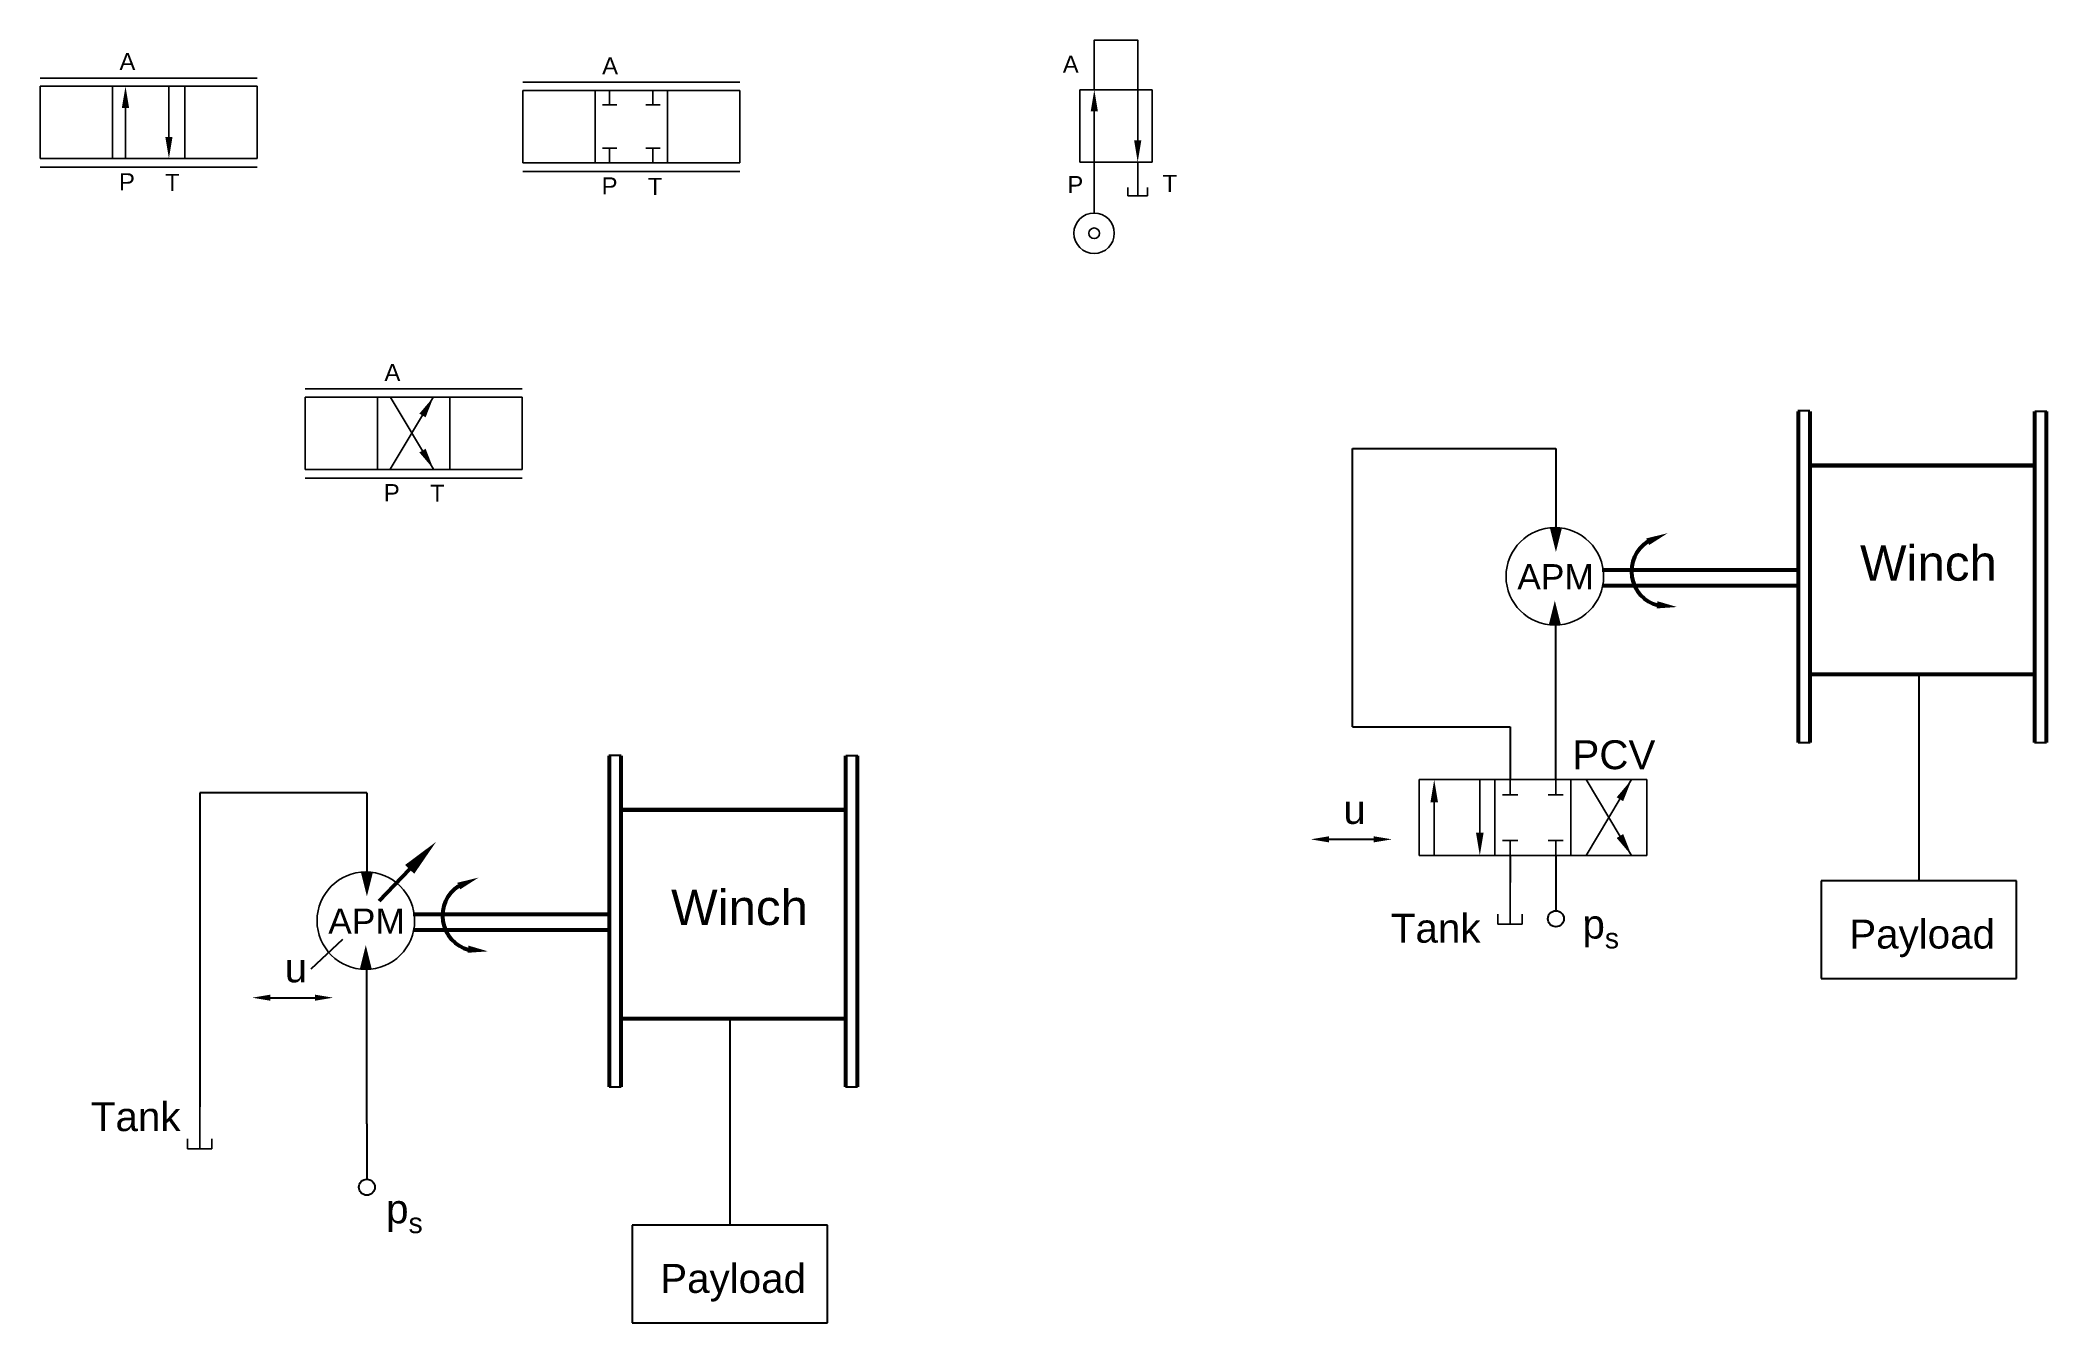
# Model space of a CAD drawing. Header units: millimetres. Extents: x 3346.3 to 3366.9, y 1338.9 to 1352.
import ezdxf

# ---------------------------------------------------------------- set-up
doc = ezdxf.new("R2010")
doc.units = ezdxf.units.MM
doc.styles.get("Standard").update_dxf_attribs({"font": 'arial.ttf'})

msp = doc.modelspace()

# ---------------------------------------------------------------- hatches: boundary and pattern name
h = msp.add_hatch()
h.set_pattern_fill('ANGLE', color=256)
h.set_pattern_definition([(0, (0, 0), (0, 6.985), [5.08, -1.905]), (90, (0, 0), (-6.985, 4e-16), [5.08, -1.905])])
h.paths.add_polyline_path([(3357.097, 1350.039, 1), (3357.207, 1350.039, 1)])

# ---------------------------------------------------------------- linework, layer by layer
for p, q in [((3346.349, 1351.629), (3348.572, 1351.629)), ((3346.349, 1351.546), (3346.349, 1350.805)), ((3347.09, 1351.546), (3346.349, 1351.546)), ((3347.09, 1351.546), (3347.09, 1350.805)), ((3347.831, 1351.546), (3347.09, 1351.546)), ((3347.09, 1350.805), (3347.09, 1351.546)), ((3347.831, 1350.805), (3347.831, 1351.546)), ((3347.831, 1351.546), (3347.831, 1350.805)), ((3348.572, 1351.546), (3347.831, 1351.546)), ((3347.831, 1350.805), (3347.831, 1351.546)), ((3348.572, 1350.805), (3348.572, 1351.546)), ((3351.296, 1351.587), (3353.52, 1351.587)), ((3351.296, 1351.503), (3351.296, 1350.762)), ((3352.038, 1351.503), (3351.296, 1351.503)), ((3352.038, 1351.503), (3352.038, 1350.762)), ((3352.779, 1351.503), (3352.038, 1351.503)), ((3352.038, 1350.762), (3352.038, 1351.503)), ((3352.779, 1350.762), (3352.779, 1351.503)), ((3352.779, 1351.503), (3352.779, 1350.762)), ((3353.52, 1351.503), (3352.779, 1351.503)), ((3352.779, 1350.762), (3352.779, 1351.503)), ((3353.52, 1350.762), (3353.52, 1351.503)), ((3357.005, 1351.509), (3357.005, 1350.768)), ((3357.746, 1351.509), (3357.005, 1351.509)), ((3357.746, 1351.509), (3357.746, 1350.768)), ((3357.746, 1350.768), (3357.746, 1351.509)), ((3346.349, 1350.805), (3347.09, 1350.805)), ((3346.349, 1350.716), (3348.572, 1350.716)), ((3347.09, 1350.805), (3347.831, 1350.805)), ((3347.831, 1350.805), (3348.572, 1350.805)), ((3351.296, 1350.762), (3352.038, 1350.762)), ((3351.296, 1350.673), (3353.52, 1350.673)), ((3352.038, 1350.762), (3352.779, 1350.762)), ((3352.779, 1350.762), (3353.52, 1350.762)), ((3357.005, 1350.768), (3357.746, 1350.768)), ((3357.153, 1350.768), (3357.153, 1350.247)), ((3357.598, 1350.768), (3357.598, 1350.424)), ((3357.498, 1350.424), (3357.498, 1350.507)), ((3357.598, 1350.424), (3357.498, 1350.424)), ((3357.598, 1350.424), (3357.698, 1350.424)), ((3357.698, 1350.424), (3357.698, 1350.507)), ((3349.065, 1348.443), (3351.288, 1348.443)), ((3349.065, 1348.36), (3349.065, 1347.619)), ((3349.806, 1348.36), (3349.065, 1348.36)), ((3349.806, 1348.36), (3349.806, 1347.619)), ((3350.547, 1348.36), (3349.806, 1348.36)), ((3349.806, 1347.619), (3349.806, 1348.36)), ((3349.938, 1347.621), (3350.382, 1348.362)), ((3349.938, 1348.362), (3350.382, 1347.621)), ((3350.547, 1347.619), (3350.547, 1348.36)), ((3350.547, 1348.36), (3350.547, 1347.619)), ((3351.288, 1348.36), (3350.547, 1348.36)), ((3350.547, 1347.619), (3350.547, 1348.36)), ((3351.288, 1347.619), (3351.288, 1348.36)), ((3349.065, 1347.619), (3349.806, 1347.619)), ((3349.065, 1347.53), (3351.288, 1347.53)), ((3349.806, 1347.619), (3350.547, 1347.619)), ((3350.547, 1347.619), (3351.288, 1347.619)), ((3360.481, 1344.44), (3360.481, 1343.661)), ((3361.259, 1344.44), (3360.481, 1344.44)), ((3361.259, 1344.44), (3361.259, 1343.661)), ((3362.037, 1344.44), (3361.259, 1344.44)), ((3361.259, 1343.661), (3361.259, 1344.44)), ((3362.037, 1343.661), (3362.037, 1344.44)), ((3362.037, 1344.44), (3362.037, 1343.661)), ((3362.816, 1344.44), (3362.037, 1344.44)), ((3362.037, 1343.661), (3362.037, 1344.44)), ((3362.193, 1343.661), (3362.66, 1344.44)), ((3362.193, 1344.44), (3362.66, 1343.661)), ((3362.816, 1343.661), (3362.816, 1344.44)), ((3360.481, 1343.661), (3361.259, 1343.661)), ((3361.259, 1343.661), (3362.037, 1343.661)), ((3362.037, 1343.661), (3362.816, 1343.661)), ((3361.415, 1343.387), (3361.415, 1342.959)), ((3361.29, 1342.959), (3361.29, 1343.061)), ((3361.539, 1342.959), (3361.539, 1343.061)), ((3361.415, 1342.959), (3361.29, 1342.959)), ((3361.415, 1342.959), (3361.539, 1342.959)), ((3347.986, 1341.084), (3347.986, 1340.656)), ((3347.861, 1340.656), (3347.861, 1340.759)), ((3348.11, 1340.656), (3348.11, 1340.759)), ((3347.986, 1340.656), (3347.861, 1340.656)), ((3347.986, 1340.656), (3348.11, 1340.656))]:
    msp.add_line(p, q)
at = {"lineweight": 30}
for p, q in [((3364.365, 1348.221), (3364.488, 1348.221)), ((3366.792, 1348.217), (3366.916, 1348.217)), ((3359.801, 1344.98), (3359.801, 1347.834)), ((3359.801, 1347.834), (3361.882, 1347.834)), ((3361.882, 1347.834), (3361.882, 1347.023)), ((3361.882, 1344.44), (3361.882, 1346.023)), ((3365.603, 1345.525), (3365.603, 1343.402)), ((3359.801, 1344.98), (3361.416, 1344.98)), ((3361.416, 1344.98), (3361.416, 1344.44)), ((3352.179, 1344.692), (3352.303, 1344.692)), ((3354.606, 1344.688), (3354.73, 1344.688)), ((3364.366, 1344.821), (3364.489, 1344.821)), ((3366.789, 1344.819), (3366.913, 1344.819)), ((3349.696, 1344.305), (3347.986, 1344.305)), ((3347.986, 1344.305), (3347.986, 1341.359)), ((3349.696, 1344.305), (3349.696, 1343.494)), ((3359.559, 1343.828), (3360.016, 1343.828)), ((3361.415, 1343.661), (3361.415, 1343.387)), ((3361.882, 1343.661), (3361.882, 1343.096)), ((3365.603, 1343.402), (3364.603, 1343.402)), ((3364.603, 1343.402), (3364.603, 1342.402)), ((3366.603, 1343.402), (3365.603, 1343.402)), ((3366.603, 1342.402), (3366.603, 1343.402)), ((3349.447, 1342.801), (3349.124, 1342.497)), ((3349.696, 1340.911), (3349.696, 1342.494)), ((3364.603, 1342.402), (3365.603, 1342.402)), ((3365.603, 1342.402), (3366.603, 1342.402)), ((3348.709, 1342.205), (3349.166, 1342.205)), ((3353.417, 1341.995), (3353.417, 1339.873)), ((3347.986, 1341.359), (3347.986, 1341.085)), ((3352.18, 1341.292), (3352.303, 1341.292)), ((3354.603, 1341.29), (3354.727, 1341.29)), ((3349.696, 1340.911), (3349.696, 1340.345)), ((3353.417, 1339.873), (3352.417, 1339.873)), ((3352.417, 1339.873), (3352.417, 1338.873)), ((3354.417, 1339.873), (3353.417, 1339.873)), ((3354.417, 1338.873), (3354.417, 1339.873)), ((3352.417, 1338.873), (3353.417, 1338.873)), ((3353.417, 1338.873), (3354.417, 1338.873))]:
    msp.add_line(p, q, dxfattribs=at)
at = {"lineweight": 60}
for p, q in [((3364.366, 1348.213), (3364.366, 1344.821)), ((3364.489, 1344.819), (3364.489, 1348.213)), ((3366.789, 1348.213), (3366.789, 1344.819)), ((3366.913, 1344.819), (3366.913, 1348.213)), ((3364.486, 1347.66), (3366.789, 1347.66)), ((3366.789, 1347.66), (3364.494, 1347.66)), ((3362.357, 1346.591), (3364.352, 1346.591)), ((3362.357, 1346.428), (3364.352, 1346.428)), ((3364.494, 1345.522), (3366.781, 1345.522)), ((3352.18, 1344.684), (3352.18, 1341.292)), ((3352.303, 1341.29), (3352.303, 1344.684)), ((3354.603, 1344.684), (3354.603, 1341.29)), ((3354.727, 1341.29), (3354.727, 1344.684)), ((3352.3, 1344.131), (3354.603, 1344.131)), ((3354.603, 1344.131), (3352.308, 1344.131)), ((3350.171, 1343.062), (3352.166, 1343.062)), ((3350.171, 1342.899), (3352.166, 1342.899)), ((3352.308, 1341.993), (3354.595, 1341.993))]:
    msp.add_line(p, q, dxfattribs=at)
for points in [[(3357.153, 1351.509), (3357.153, 1352.018), (3357.598, 1352.018), (3357.598, 1351.509)], [(3347.669, 1351.027), (3347.669, 1351.546)], [(3352.186, 1351.503), (3352.186, 1351.355)], [(3352.63, 1351.503), (3352.63, 1351.355)], [(3357.598, 1350.991), (3357.598, 1351.509)], [(3347.224, 1351.324), (3347.224, 1350.805)], [(3352.112, 1351.355), (3352.26, 1351.355)], [(3352.556, 1351.355), (3352.705, 1351.355)], [(3357.153, 1351.287), (3357.153, 1350.768)], [(3352.112, 1350.91), (3352.26, 1350.91)], [(3352.186, 1350.762), (3352.186, 1350.91)], [(3352.556, 1350.91), (3352.705, 1350.91)], [(3352.63, 1350.762), (3352.63, 1350.91)], [(3361.104, 1343.895), (3361.104, 1344.44)], [(3361.416, 1344.438), (3361.416, 1344.283)], [(3361.882, 1344.44), (3361.882, 1344.284)], [(3361.337, 1344.284), (3361.493, 1344.284)], [(3361.804, 1344.284), (3361.96, 1344.284)], [(3360.637, 1344.206), (3360.637, 1343.661)], [(3361.337, 1343.817), (3361.493, 1343.817)], [(3361.415, 1343.661), (3361.415, 1343.817)], [(3361.804, 1343.817), (3361.96, 1343.817)], [(3361.882, 1343.661), (3361.882, 1343.817)]]:
    msp.add_lwpolyline(points)
for points in [[(3347.224, 1351.546, 0, 0.0741, 0), (3347.224, 1351.324, 0.0741, 0.0741, 0)], [(3357.153, 1351.509, 0, 0.0741, 0), (3357.153, 1351.287, 0.0741, 0.0741, 0)], [(3347.669, 1350.805, 0, 0.0741, 0), (3347.669, 1351.027, 0.0741, 0.0741, 0)], [(3357.598, 1350.768, 0, 0.0741, 0), (3357.598, 1350.991, 0.0741, 0.0741, 0)], [(3350.382, 1348.362, 0, 0.0741, 0), (3350.268, 1348.172, 0.0741, 0.0741, 0)], [(3350.382, 1347.621, 0, 0.0741, 0), (3350.268, 1347.812, 0.0741, 0.0741, 0)], [(3361.884, 1346.773, 0, 0.125, 0), (3361.884, 1347.023, 0.125, 0.125, 0)], [(3361.873, 1346.273, 0, 0.125, 0), (3361.873, 1346.023, 0.125, 0.125, 0)], [(3360.637, 1344.44, 0, 0.0778, 0), (3360.637, 1344.206, 0.0778, 0.0778, 0)], [(3362.66, 1344.44, 0, 0.0778, 0), (3362.54, 1344.239, 0.0778, 0.0778, 0)], [(3359.372, 1343.828, 0, 0.0625, 0), (3359.559, 1343.828, 0.0625, 0.0625, 0)], [(3360.204, 1343.828, 0, 0.0625, 0), (3360.016, 1343.828, 0.0625, 0.0625, 0)], [(3361.104, 1343.661, 0, 0.0778, 0), (3361.104, 1343.895, 0.0778, 0.0778, 0)], [(3362.66, 1343.661, 0, 0.0778, 0), (3362.54, 1343.862, 0.0778, 0.0778, 0)], [(3349.698, 1343.244, 0, 0.125, 0), (3349.698, 1343.494, 0.125, 0.125, 0)], [(3349.687, 1342.744, 0, 0.125, 0), (3349.687, 1342.494, 0.125, 0.125, 0)], [(3348.521, 1342.205, 0, 0.0625, 0), (3348.709, 1342.205, 0.0625, 0.0625, 0)], [(3349.353, 1342.205, 0, 0.0625, 0), (3349.166, 1342.205, 0.0625, 0.0625, 0)]]:
    msp.add_lwpolyline(points, format="xyseb")
for points in [[(3363.029, 1346.965, 0, 0.074, 0), (3362.825, 1346.878, 0.074, 0.074, 0)], [(3363.125, 1346.209, 0, 0.074, 0), (3362.921, 1346.231, 0.074, 0.074, 0)], [(3350.407, 1343.802, 0, 0.13, 0), (3350.136, 1343.52, 0.13, 0.13, 0)], [(3350.843, 1343.436, 0, 0.074, 0), (3350.639, 1343.349, 0.074, 0.074, 0)], [(3350.939, 1342.68, 0, 0.074, 0), (3350.735, 1342.702, 0.074, 0.074, 0)]]:
    msp.add_lwpolyline(points, format="xyseb", dxfattribs=at)
msp.add_lwpolyline([(3350.136, 1343.52), (3349.823, 1343.193)], dxfattribs=at)
for centre, radius in [((3357.151, 1350.039), 0.207), ((3357.152, 1350.039), 0.0547), ((3361.873, 1346.523), 0.5), ((3349.687, 1342.994), 0.5)]:
    msp.add_circle(centre, radius)
at = {"lineweight": 30}
for centre in [(3361.884, 1343.014), (3349.698, 1340.263)]:
    msp.add_circle(centre, 0.0817, dxfattribs=at)
at = {"lineweight": 60}
for centre in [(3363.018, 1346.575), (3350.832, 1343.046)]:
    msp.add_arc(centre, 0.36, 122.522, 255.8006, dxfattribs=at)

# ---------------------------------------------------------------- texts
at = {"char_height": 0.175, "attachment_point": 1}
for s, insert in [('A', (3347.162, 1351.886)), ('A', (3352.109, 1351.843)), ('A', (3356.83, 1351.859)), ('P', (3347.157, 1350.654)), ('T', (3347.629, 1350.648)), ('P', (3352.104, 1350.612)), ('P', (3356.877, 1350.625)), ('T', (3357.853, 1350.637)), ('T', (3352.577, 1350.606)), ('A', (3349.878, 1348.7)), ('P', (3349.872, 1347.468)), ('T', (3350.345, 1347.462))]:
    msp.add_mtext_dynamic_manual_height_columns(s, width=0.1747, gutter_width=0.873, heights=[0.187], dxfattribs=dict(at, insert=insert))
at = {"color": 18, "true_color": 0x000000, "attachment_point": 1}
for s, width, gutter_width, heights, insert, char_height in [('Winch', 0.36132, 1.807, [0.387], (3365.001, 1346.84), 0.3613), ('APM', 0.25929, 1.296, [0.278], (3361.488, 1346.648), 0.2593), ('PCV', 0.2961, 1.48, [0.317], (3362.053, 1344.843), 0.2961), ('u', 0.2961, 1.48, [0.317], (3359.706, 1344.282), 0.296), ('Winch', 0.36132, 1.807, [0.387], (3352.816, 1343.311), 0.3613), ('APM', 0.25929, 1.296, [0.278], (3349.302, 1343.119), 0.2593), ('Tank', 0.2961, 1.48, [0.317], (3360.192, 1343.065), 0.2961), ('\\A1;p{\\H0.7x;\\S^ s;}', 0.2961, 1.48, [0.317], (3362.156, 1343.107), 0.2961), ('\\A1;{\\fAptos|b0|i0|c0|p34;\\H0.91667x;\\C256;\\S^ ;\\S^ ;}', 0.2961, 1.48, [0.317], (3362.19, 1343.079), 0.2961), ('Payload', 0.2961, 1.48, [0.317], (3364.89, 1343.005), 0.2961), ('u', 0.2961, 1.48, [0], (3348.856, 1342.659), 0.296), ('Tank', 0.2961, 1.48, [0.317], (3346.869, 1341.134), 0.2961), ('\\A1;p{\\H0.7x;\\S^ s;}', 0.2961, 1.48, [0.317], (3349.895, 1340.189), 0.2961), ('Payload', 0.2961, 1.48, [0.317], (3352.704, 1339.476), 0.2961)]:
    msp.add_mtext_dynamic_manual_height_columns(s, width=width, gutter_width=gutter_width, heights=heights, dxfattribs=dict(at, insert=insert, char_height=char_height))

doc.saveas('drawing.dxf')
